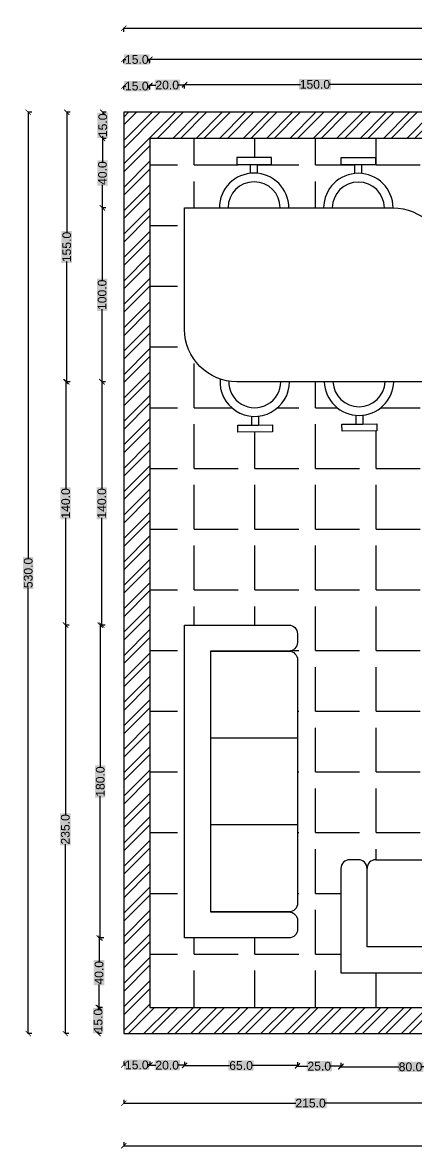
# Model space of a CAD drawing. Header units: millimetres. Extents: x 5337 to 6636, y 4566 to 5864.
# Drawn here: x 5978 to 6205, y 4566 to 5216 of the extents above; entities that cross this region are included whole.
import ezdxf

# ---------------------------------------------------------------- set-up
doc = ezdxf.new("R2010")
doc.units = ezdxf.units.MM
for name, color, linetype in [('duvar', 7, 'Continuous'), ('hatch', 7, 'Continuous'), ('hatch2', 2, 'Continuous'), ('tefriş', 7, 'Continuous')]:
    doc.layers.add(name, color=color, linetype=linetype)
doc.styles.get("Standard").update_dxf_attribs({"font": 'arial.ttf'})
doc.dimstyles.new('Copy(2) of Standard', dxfattribs={"dimtxt": 5, "dimasz": 3, "dimexe": 0.18, "dimexo": 0.0625, "dimgap": 0.09, "dimtad": 0, "dimdec": 1, "dimzin": 0, "dimdsep": 46, "dimtxsty": 'Standard', "dimblk": 'ARCHTICK', "dimcen": 0.09, "dimadec": 0, "dimazin": 0, "dimtfac": 1, "dimtdec": 1, "dimtofl": 0, "dimtmove": 0, "dimatfit": 3, "dimfxl": 2, "dimfxlon": 1, "dimtfill": 2, "dimtfillclr": 1, "dimtolj": 1, "dimtzin": 0, "dimarcsym": 0})

# ---------------------------------------------------------------- blocks, each defined once
blk = doc.blocks.new('duvar_2')
for p, q in [((5351.55, 5849.23), (5351.55, 5349.23)), ((5701.55, 5824.23), (5716.55, 5824.23)), ((5716.55, 5739.23), (5701.55, 5739.23)), ((5351.55, 5349.23), (5551.55, 5349.23)), ((5351.55, 5349.23), (5551.55, 5349.23)), ((5551.55, 5349.23), (5551.55, 5334.23))]:
    blk.add_line(p, q)
for points in [[(5716.55, 5824.23), (5716.55, 5864.23), (5336.55, 5864.23), (5336.55, 5334.23), (5551.55, 5334.23)], [(5701.55, 5824.23), (5701.55, 5849.23), (5351.55, 5849.23)], [(5651.55, 5349.23), (5851.55, 5349.23), (5851.55, 5699.23), (5701.55, 5699.23), (5701.55, 5739.23)], [(5651.55, 5334.23), (5866.55, 5334.23), (5866.55, 5714.23), (5716.55, 5714.23), (5716.55, 5739.23)], [(5851.55, 5349.23), (5651.55, 5349.23), (5651.55, 5334.23)]]:
    blk.add_lwpolyline(points)
blk = doc.blocks.new('koltuk_1')
at = {"linetype": 'Continuous'}
for points in [[(6174.05, 5557.39, -0.414217), (6169.05, 5552.39), (6124.11, 5552.39), (6124.11, 5402.39), (6169.11, 5402.39, -0.414214), (6174.11, 5397.39), (6174.11, 5392.39, -0.414214), (6169.11, 5387.39), (6109.11, 5387.39), (6109.11, 5567.39), (6169.05, 5567.39, -0.41421), (6174.05, 5562.39), (6174.05, 5557.39)], [(6124.11, 5552.39), (6169.11, 5552.39, -0.414214), (6174.11, 5547.39), (6174.11, 5502.39), (6124.11, 5502.39)], [(6174.11, 5452.39), (6174.11, 5407.39, -0.414214), (6169.11, 5402.39), (6124.11, 5402.39)]]:
    blk.add_lwpolyline(points, format="xyb", dxfattribs=at)
blk.add_lwpolyline([(6174.11, 5502.39), (6174.11, 5452.39), (6124.11, 5452.39)], dxfattribs=at)
blk = doc.blocks.new('koltuk_2')
at = {"linetype": 'Continuous'}
blk.add_line((6235.27, 5449.69), (6275.27, 5449.69), dxfattribs=at)
blk.add_lwpolyline([(6285.27, 5449.69, 0.414214), (6280.27, 5444.69), (6280.27, 5399.69), (6230.27, 5399.69), (6230.27, 5444.69, 0.414214), (6225.27, 5449.69), (6220.27, 5449.69, 0.414214), (6215.27, 5444.69), (6215.27, 5384.69), (6295.27, 5384.69), (6295.27, 5444.69, 0.414214), (6290.27, 5449.69), (6285.27, 5449.69)], format="xyb", dxfattribs=at)
for centre, start, end in [((6235.27, 5444.69), 90, 180), ((6275.27, 5444.69), 0, 90)]:
    blk.add_arc(centre, 5, start, end, dxfattribs=at)
blk = doc.blocks.new('masa_2')
at = {"linetype": 'Continuous'}
for p, q in [((6150.31, 5828.88), (6130.31, 5828.88)), ((6130.31, 5828.88), (6130.31, 5824.88)), ((6130.31, 5824.88), (6138.31, 5824.88)), ((6138.31, 5819.78), (6138.31, 5824.88)), ((6138.31, 5824.88), (6142.31, 5824.88)), ((6142.31, 5819.78), (6142.31, 5824.88)), ((6142.31, 5824.88), (6150.31, 5824.88)), ((6150.31, 5824.88), (6150.31, 5828.88)), ((6210.31, 5828.77), (6190.31, 5828.77)), ((6190.31, 5828.77), (6190.31, 5824.77)), ((6210.31, 5824.77), (6210.31, 5828.77)), ((6190.31, 5824.77), (6198.31, 5824.77)), ((6198.31, 5819.67), (6198.31, 5824.77)), ((6198.31, 5824.77), (6202.31, 5824.77)), ((6202.31, 5819.67), (6202.31, 5824.77)), ((6202.31, 5824.77), (6210.31, 5824.77)), ((6138.85, 5680.03), (6138.89, 5674.93)), ((6142.85, 5680.06), (6142.89, 5674.96)), ((6190.88, 5675.44), (6198.88, 5675.5)), ((6198.84, 5680.6), (6198.88, 5675.5)), ((6198.88, 5675.5), (6202.88, 5675.53)), ((6202.84, 5680.63), (6202.88, 5675.53)), ((6202.88, 5675.53), (6210.88, 5675.59)), ((6210.88, 5675.59), (6210.91, 5671.59)), ((6130.89, 5674.86), (6138.89, 5674.93)), ((6130.92, 5670.87), (6130.89, 5674.86)), ((6150.92, 5671.02), (6130.92, 5670.87)), ((6138.89, 5674.93), (6142.89, 5674.96)), ((6142.89, 5674.96), (6150.89, 5675.02)), ((6150.89, 5675.02), (6150.92, 5671.02)), ((6190.91, 5671.44), (6190.88, 5675.44)), ((6210.91, 5671.59), (6190.91, 5671.44))]:
    blk.add_line(p, q, dxfattribs=at)
blk.add_lwpolyline([(6100.31, 5799.88), (6100.31, 5799.88), (6220.31, 5799.88, -0.414214), (6250.31, 5769.88), (6250.31, 5699.88), (6130.31, 5699.88, -0.414214), (6100.31, 5729.88), (6100.31, 5799.88)], format="xyb", dxfattribs=at)
for centre, radius, start, end in [((6140.31, 5799.88), 20, 0, 180), ((6200.31, 5799.77), 20, 0.31911, 179.68089), ((6140.31, 5799.88), 15, 0, 180), ((6200.31, 5799.77), 15, 0.42548, 179.57452), ((6140.69, 5699.94), 20, 175.67841, 359.83651), ((6140.69, 5699.94), 15, 178.85429, 359.78202), ((6200.69, 5700.51), 20, 181.79906, 358.20094), ((6200.69, 5700.51), 15, 182.39905, 357.60095)]:
    blk.add_arc(centre, radius, start, end, dxfattribs=at)
blk = doc.blocks.new('_ArchTick')
at = {"color": 0, "linetype": 'ByBlock', "transparency": 33554661, "const_width": 0.15}
blk.add_lwpolyline([(-0.5, -0.5), (0.5, 0.5)], dxfattribs=at)
blk = doc.blocks.new('*D11')
at = {"color": 0, "linetype": 'Continuous', "lineweight": -2, "transparency": 16777216}
for p, q in [((6036.55, 5177.26), (6036.55, 5179.44)), ((6036.55, 5179.26), (6037.71, 5179.26)), ((6051.55, 5179.26), (6050.39, 5179.26)), ((6051.55, 5177.26), (6051.55, 5179.44))]:
    blk.add_line(p, q, dxfattribs=at)
at = {"layer": 'Defpoints', "color": 0, "linetype": 'Continuous', "transparency": 16777216}
for p in [(6051.55, 5179.26), (6036.55, 5164.23), (6051.55, 5149.23)]:
    blk.add_point(p, dxfattribs=at)
at = {"color": 0, "linetype": 'Continuous', "lineweight": -2, "transparency": 16777216, "xscale": 3, "yscale": 3, "zscale": 3, "rotation": 180}
blk.add_blockref('_ArchTick', (6036.55, 5179.26), dxfattribs=at)
at = {"color": 0, "linetype": 'Continuous', "lineweight": -2, "transparency": 16777216, "xscale": 3, "yscale": 3, "zscale": 3}
blk.add_blockref('_ArchTick', (6051.55, 5179.26), dxfattribs=at)
at = {"color": 0, "linetype": 'Continuous', "transparency": 16777216, "insert": (6044.05, 5179.26), "char_height": 5, "attachment_point": 5, "bg_fill": 1, "box_fill_scale": 1.1, "bg_fill_color": 1, "bg_fill_transparency": 0}
blk.add_mtext('\\A1;15.0', dxfattribs=at)
blk = doc.blocks.new('*D12')
at = {"color": 0, "linetype": 'Continuous', "lineweight": -2, "transparency": 16777216}
for p, q in [((6051.55, 5179.32), (6051.55, 5180.04)), ((6051.55, 5179.86), (6054.93, 5179.86)), ((6071.55, 5179.86), (6068.17, 5179.86)), ((6071.55, 5177.86), (6071.55, 5180.04))]:
    blk.add_line(p, q, dxfattribs=at)
at = {"layer": 'Defpoints', "color": 0, "linetype": 'Continuous', "transparency": 16777216}
for p in [(6051.55, 5179.26), (6071.55, 5179.86), (6071.55, 5109.23)]:
    blk.add_point(p, dxfattribs=at)
at = {"color": 0, "linetype": 'Continuous', "lineweight": -2, "transparency": 16777216, "xscale": 3, "yscale": 3, "zscale": 3, "rotation": 180}
blk.add_blockref('_ArchTick', (6051.55, 5179.86), dxfattribs=at)
at = {"color": 0, "linetype": 'Continuous', "lineweight": -2, "transparency": 16777216, "xscale": 3, "yscale": 3, "zscale": 3}
blk.add_blockref('_ArchTick', (6071.55, 5179.86), dxfattribs=at)
at = {"color": 0, "linetype": 'Continuous', "transparency": 16777216, "insert": (6061.55, 5179.86), "char_height": 5, "attachment_point": 5, "bg_fill": 1, "box_fill_scale": 1.1, "bg_fill_color": 1, "bg_fill_transparency": 0}
blk.add_mtext('\\A1;20.0', dxfattribs=at)
blk = doc.blocks.new('*D13')
at = {"color": 0, "linetype": 'Continuous', "lineweight": -2, "transparency": 16777216}
for p, q in [((6071.55, 5179.93), (6071.55, 5180.42)), ((6071.55, 5180.24), (6138.27, 5180.24)), ((6221.55, 5180.24), (6154.83, 5180.24)), ((6221.55, 5178.24), (6221.55, 5180.42))]:
    blk.add_line(p, q, dxfattribs=at)
at = {"layer": 'Defpoints', "color": 0, "linetype": 'Continuous', "transparency": 16777216}
for p in [(6071.55, 5179.86), (6221.55, 5180.24), (6221.55, 5072.83)]:
    blk.add_point(p, dxfattribs=at)
at = {"color": 0, "linetype": 'Continuous', "lineweight": -2, "transparency": 16777216, "xscale": 3, "yscale": 3, "zscale": 3, "rotation": 180}
blk.add_blockref('_ArchTick', (6071.55, 5180.24), dxfattribs=at)
at = {"color": 0, "linetype": 'Continuous', "lineweight": -2, "transparency": 16777216, "xscale": 3, "yscale": 3, "zscale": 3}
blk.add_blockref('_ArchTick', (6221.55, 5180.24), dxfattribs=at)
at = {"color": 0, "linetype": 'Continuous', "transparency": 16777216, "insert": (6146.55, 5180.24), "char_height": 5, "attachment_point": 5, "bg_fill": 1, "box_fill_scale": 1.1, "bg_fill_color": 1, "bg_fill_transparency": 0}
blk.add_mtext('\\A1;150.0', dxfattribs=at)
blk = doc.blocks.new('*D18')
at = {"color": 0, "linetype": 'Continuous', "lineweight": -2, "transparency": 16777216}
for p, q in [((6036.55, 5192.56), (6036.55, 5194.74)), ((6036.55, 5194.56), (6037.71, 5194.56)), ((6051.55, 5194.56), (6050.39, 5194.56)), ((6051.55, 5192.56), (6051.55, 5194.74))]:
    blk.add_line(p, q, dxfattribs=at)
at = {"layer": 'Defpoints', "color": 0, "linetype": 'Continuous', "transparency": 16777216}
for p in [(6051.55, 5194.56), (6036.55, 5164.23), (6051.55, 5149.23)]:
    blk.add_point(p, dxfattribs=at)
at = {"color": 0, "linetype": 'Continuous', "lineweight": -2, "transparency": 16777216, "xscale": 3, "yscale": 3, "zscale": 3, "rotation": 180}
blk.add_blockref('_ArchTick', (6036.55, 5194.56), dxfattribs=at)
at = {"color": 0, "linetype": 'Continuous', "lineweight": -2, "transparency": 16777216, "xscale": 3, "yscale": 3, "zscale": 3}
blk.add_blockref('_ArchTick', (6051.55, 5194.56), dxfattribs=at)
at = {"color": 0, "linetype": 'Continuous', "transparency": 16777216, "insert": (6044.05, 5194.56), "char_height": 5, "attachment_point": 5, "bg_fill": 1, "box_fill_scale": 1.1, "bg_fill_color": 1, "bg_fill_transparency": 0}
blk.add_mtext('\\A1;15.0', dxfattribs=at)
blk = doc.blocks.new('*D19')
at = {"color": 0, "linetype": 'Continuous', "lineweight": -2, "transparency": 16777216}
for p, q in [((6051.55, 5194.62), (6051.55, 5194.92)), ((6051.55, 5194.74), (6218.03, 5194.74)), ((6401.55, 5194.74), (6235.06, 5194.74)), ((6401.55, 5192.74), (6401.55, 5194.92))]:
    blk.add_line(p, q, dxfattribs=at)
at = {"layer": 'Defpoints', "color": 0, "linetype": 'Continuous', "transparency": 16777216}
for p in [(6051.55, 5194.56), (6401.55, 5194.74), (6401.55, 5149.23)]:
    blk.add_point(p, dxfattribs=at)
at = {"color": 0, "linetype": 'Continuous', "lineweight": -2, "transparency": 16777216, "xscale": 3, "yscale": 3, "zscale": 3, "rotation": 180}
blk.add_blockref('_ArchTick', (6051.55, 5194.74), dxfattribs=at)
at = {"color": 0, "linetype": 'Continuous', "lineweight": -2, "transparency": 16777216, "xscale": 3, "yscale": 3, "zscale": 3}
blk.add_blockref('_ArchTick', (6401.55, 5194.74), dxfattribs=at)
at = {"color": 0, "linetype": 'Continuous', "transparency": 16777216, "insert": (6226.55, 5194.74), "char_height": 5, "attachment_point": 5, "bg_fill": 1, "box_fill_scale": 1.1, "bg_fill_color": 1, "bg_fill_transparency": 0}
blk.add_mtext('\\A1;350.0', dxfattribs=at)
blk = doc.blocks.new('*D22')
at = {"color": 0, "linetype": 'Continuous', "lineweight": -2, "transparency": 16777216}
for p, q in [((6036.55, 5210.54), (6036.55, 5212.72)), ((6036.55, 5212.54), (6293.03, 5212.54)), ((6566.55, 5212.54), (6310.07, 5212.54)), ((6566.55, 5210.54), (6566.55, 5212.72))]:
    blk.add_line(p, q, dxfattribs=at)
at = {"layer": 'Defpoints', "color": 0, "linetype": 'Continuous', "transparency": 16777216}
for p in [(6566.55, 5212.54), (6036.55, 5164.23), (6566.55, 5014.23)]:
    blk.add_point(p, dxfattribs=at)
at = {"color": 0, "linetype": 'Continuous', "lineweight": -2, "transparency": 16777216, "xscale": 3, "yscale": 3, "zscale": 3, "rotation": 180}
blk.add_blockref('_ArchTick', (6036.55, 5212.54), dxfattribs=at)
at = {"color": 0, "linetype": 'Continuous', "lineweight": -2, "transparency": 16777216, "xscale": 3, "yscale": 3, "zscale": 3}
blk.add_blockref('_ArchTick', (6566.55, 5212.54), dxfattribs=at)
at = {"color": 0, "linetype": 'Continuous', "transparency": 16777216, "insert": (6301.55, 5212.54), "char_height": 5, "attachment_point": 5, "bg_fill": 1, "box_fill_scale": 1.1, "bg_fill_color": 1, "bg_fill_transparency": 0}
blk.add_mtext('\\A1;530.0', dxfattribs=at)
blk = doc.blocks.new('*D37')
at = {"color": 0, "linetype": 'Continuous', "lineweight": -2, "transparency": 16777216}
for p, q in [((6026.47, 5164.23), (6024.29, 5164.23)), ((6024.47, 5164.23), (6024.47, 5163.07)), ((6024.47, 5149.23), (6024.47, 5150.39)), ((6026.47, 5149.23), (6024.29, 5149.23))]:
    blk.add_line(p, q, dxfattribs=at)
at = {"layer": 'Defpoints', "color": 0, "linetype": 'Continuous', "transparency": 16777216}
for p in [(6036.55, 5164.23), (6024.47, 5149.23), (6051.55, 5149.23)]:
    blk.add_point(p, dxfattribs=at)
at = {"color": 0, "linetype": 'Continuous', "lineweight": -2, "transparency": 16777216, "xscale": 3, "yscale": 3, "zscale": 3}
for p, rotation in [((6024.47, 5164.23), 90), ((6024.47, 5149.23), 270)]:
    blk.add_blockref('_ArchTick', p, dxfattribs=dict(at, rotation=rotation))
at = {"color": 0, "linetype": 'Continuous', "transparency": 16777216, "insert": (6024.47, 5156.73), "char_height": 5, "attachment_point": 5, "rotation": 90, "bg_fill": 1, "box_fill_scale": 1.1, "bg_fill_color": 1, "bg_fill_transparency": 0}
blk.add_mtext('\\A1;15.0', dxfattribs=at)
blk = doc.blocks.new('*D38')
at = {"color": 0, "linetype": 'Continuous', "lineweight": -2, "transparency": 16777216}
for p, q in [((6024.41, 5149.23), (6024.11, 5149.23)), ((6024.29, 5149.23), (6024.29, 5135.9)), ((6024.29, 5109.23), (6024.29, 5122.55)), ((6026.29, 5109.23), (6024.11, 5109.23))]:
    blk.add_line(p, q, dxfattribs=at)
at = {"layer": 'Defpoints', "color": 0, "linetype": 'Continuous', "transparency": 16777216}
for p in [(6024.47, 5149.23), (6024.29, 5109.23), (6071.55, 5109.23)]:
    blk.add_point(p, dxfattribs=at)
at = {"color": 0, "linetype": 'Continuous', "lineweight": -2, "transparency": 16777216, "xscale": 3, "yscale": 3, "zscale": 3}
for p, rotation in [((6024.29, 5149.23), 90), ((6024.29, 5109.23), 270)]:
    blk.add_blockref('_ArchTick', p, dxfattribs=dict(at, rotation=rotation))
at = {"color": 0, "linetype": 'Continuous', "transparency": 16777216, "insert": (6024.29, 5129.23), "char_height": 5, "attachment_point": 5, "rotation": 90, "bg_fill": 1, "box_fill_scale": 1.1, "bg_fill_color": 1, "bg_fill_transparency": 0}
blk.add_mtext('\\A1;40.0', dxfattribs=at)
blk = doc.blocks.new('*D39')
at = {"color": 0, "linetype": 'Continuous', "lineweight": -2, "transparency": 16777216}
for p, q in [((6024.23, 5109.23), (6023.93, 5109.23)), ((6024.11, 5109.23), (6024.11, 5067.51)), ((6024.11, 5009.23), (6024.11, 5050.94)), ((6026.11, 5009.23), (6023.93, 5009.23))]:
    blk.add_line(p, q, dxfattribs=at)
at = {"layer": 'Defpoints', "color": 0, "linetype": 'Continuous', "transparency": 16777216}
for p in [(6024.29, 5109.23), (6024.11, 5009.23), (6101.55, 5009.23)]:
    blk.add_point(p, dxfattribs=at)
at = {"color": 0, "linetype": 'Continuous', "lineweight": -2, "transparency": 16777216, "xscale": 3, "yscale": 3, "zscale": 3}
for p, rotation in [((6024.11, 5109.23), 90), ((6024.11, 5009.23), 270)]:
    blk.add_blockref('_ArchTick', p, dxfattribs=dict(at, rotation=rotation))
at = {"color": 0, "linetype": 'Continuous', "transparency": 16777216, "insert": (6024.11, 5059.23), "char_height": 5, "attachment_point": 5, "rotation": 90, "bg_fill": 1, "box_fill_scale": 1.1, "bg_fill_color": 1, "bg_fill_transparency": 0}
blk.add_mtext('\\A1;100.0', dxfattribs=at)
blk = doc.blocks.new('*D40')
at = {"color": 0, "linetype": 'Continuous', "lineweight": -2, "transparency": 16777216}
for p, q in [((6024.05, 5009.23), (6023.75, 5009.23)), ((6023.93, 5009.23), (6023.93, 4947.51)), ((6023.93, 4869.23), (6023.93, 4930.94)), ((6025.93, 4869.23), (6023.75, 4869.23))]:
    blk.add_line(p, q, dxfattribs=at)
at = {"layer": 'Defpoints', "color": 0, "linetype": 'Continuous', "transparency": 16777216}
for p in [(6024.11, 5009.23), (6023.93, 4869.23), (6071.55, 4869.23)]:
    blk.add_point(p, dxfattribs=at)
at = {"color": 0, "linetype": 'Continuous', "lineweight": -2, "transparency": 16777216, "xscale": 3, "yscale": 3, "zscale": 3}
for p, rotation in [((6023.93, 5009.23), 90), ((6023.93, 4869.23), 270)]:
    blk.add_blockref('_ArchTick', p, dxfattribs=dict(at, rotation=rotation))
at = {"color": 0, "linetype": 'Continuous', "transparency": 16777216, "insert": (6023.93, 4939.23), "char_height": 5, "attachment_point": 5, "rotation": 90, "bg_fill": 1, "box_fill_scale": 1.1, "bg_fill_color": 1, "bg_fill_transparency": 0}
blk.add_mtext('\\A1;140.0', dxfattribs=at)
blk = doc.blocks.new('*D41')
at = {"color": 0, "linetype": 'Continuous', "lineweight": -2, "transparency": 16777216}
for p, q in [((6023.69, 4869.23), (6022.86, 4869.23)), ((6023.04, 4869.23), (6023.04, 4787.51)), ((6023.04, 4689.23), (6023.04, 4770.94)), ((6025.04, 4689.23), (6022.86, 4689.23))]:
    blk.add_line(p, q, dxfattribs=at)
at = {"layer": 'Defpoints', "color": 0, "linetype": 'Continuous', "transparency": 16777216}
for p in [(6023.75, 4869.23), (6023.04, 4689.23), (6071.55, 4689.23)]:
    blk.add_point(p, dxfattribs=at)
at = {"color": 0, "linetype": 'Continuous', "lineweight": -2, "transparency": 16777216, "xscale": 3, "yscale": 3, "zscale": 3}
for p, rotation in [((6023.04, 4869.23), 90), ((6023.04, 4689.23), 270)]:
    blk.add_blockref('_ArchTick', p, dxfattribs=dict(at, rotation=rotation))
at = {"color": 0, "linetype": 'Continuous', "transparency": 16777216, "insert": (6023.04, 4779.23), "char_height": 5, "attachment_point": 5, "rotation": 90, "bg_fill": 1, "box_fill_scale": 1.1, "bg_fill_color": 1, "bg_fill_transparency": 0}
blk.add_mtext('\\A1;180.0', dxfattribs=at)
blk = doc.blocks.new('*D42')
at = {"color": 0, "linetype": 'Continuous', "lineweight": -2, "transparency": 16777216}
for p, q in [((6022.8, 4689.23), (6022.14, 4689.23)), ((6022.32, 4689.23), (6022.32, 4675.9)), ((6022.32, 4649.23), (6022.32, 4662.55)), ((6024.32, 4649.23), (6022.14, 4649.23))]:
    blk.add_line(p, q, dxfattribs=at)
at = {"layer": 'Defpoints', "color": 0, "linetype": 'Continuous', "transparency": 16777216}
for p in [(6022.86, 4689.23), (6022.32, 4649.23), (6051.55, 4649.23)]:
    blk.add_point(p, dxfattribs=at)
at = {"color": 0, "linetype": 'Continuous', "lineweight": -2, "transparency": 16777216, "xscale": 3, "yscale": 3, "zscale": 3}
for p, rotation in [((6022.32, 4689.23), 90), ((6022.32, 4649.23), 270)]:
    blk.add_blockref('_ArchTick', p, dxfattribs=dict(at, rotation=rotation))
at = {"color": 0, "linetype": 'Continuous', "transparency": 16777216, "insert": (6022.32, 4669.23), "char_height": 5, "attachment_point": 5, "rotation": 90, "bg_fill": 1, "box_fill_scale": 1.1, "bg_fill_color": 1, "bg_fill_transparency": 0}
blk.add_mtext('\\A1;40.0', dxfattribs=at)
blk = doc.blocks.new('*D43')
at = {"color": 0, "linetype": 'Continuous', "lineweight": -2, "transparency": 16777216}
for p, q in [((6022.08, 4649.23), (6021.61, 4649.23)), ((6021.79, 4649.23), (6021.79, 4648.07)), ((6023.79, 4634.23), (6021.61, 4634.23)), ((6021.79, 4634.23), (6021.79, 4635.39))]:
    blk.add_line(p, q, dxfattribs=at)
at = {"layer": 'Defpoints', "color": 0, "linetype": 'Continuous', "transparency": 16777216}
for p in [(6022.14, 4649.23), (6021.79, 4634.23), (6036.55, 4634.23)]:
    blk.add_point(p, dxfattribs=at)
at = {"color": 0, "linetype": 'Continuous', "lineweight": -2, "transparency": 16777216, "xscale": 3, "yscale": 3, "zscale": 3}
for p, rotation in [((6021.79, 4649.23), 90), ((6021.79, 4634.23), 270)]:
    blk.add_blockref('_ArchTick', p, dxfattribs=dict(at, rotation=rotation))
at = {"color": 0, "linetype": 'Continuous', "transparency": 16777216, "insert": (6021.79, 4641.73), "char_height": 5, "attachment_point": 5, "rotation": 90, "bg_fill": 1, "box_fill_scale": 1.1, "bg_fill_color": 1, "bg_fill_transparency": 0}
blk.add_mtext('\\A1;15.0', dxfattribs=at)
blk = doc.blocks.new('*D44')
at = {"color": 0, "linetype": 'Continuous', "lineweight": -2, "transparency": 16777216}
for p, q in [((6005.74, 5164.23), (6003.56, 5164.23)), ((6003.74, 5164.23), (6003.74, 5095.01)), ((6003.74, 5009.23), (6003.74, 5078.44)), ((6005.74, 5009.23), (6003.56, 5009.23))]:
    blk.add_line(p, q, dxfattribs=at)
at = {"layer": 'Defpoints', "color": 0, "linetype": 'Continuous', "transparency": 16777216}
for p in [(6036.55, 5164.23), (6003.74, 5009.23), (6101.55, 5009.23)]:
    blk.add_point(p, dxfattribs=at)
at = {"color": 0, "linetype": 'Continuous', "lineweight": -2, "transparency": 16777216, "xscale": 3, "yscale": 3, "zscale": 3}
for p, rotation in [((6003.74, 5164.23), 90), ((6003.74, 5009.23), 270)]:
    blk.add_blockref('_ArchTick', p, dxfattribs=dict(at, rotation=rotation))
at = {"color": 0, "linetype": 'Continuous', "transparency": 16777216, "insert": (6003.74, 5086.73), "char_height": 5, "attachment_point": 5, "rotation": 90, "bg_fill": 1, "box_fill_scale": 1.1, "bg_fill_color": 1, "bg_fill_transparency": 0}
blk.add_mtext('\\A1;155.0', dxfattribs=at)
blk = doc.blocks.new('*D45')
at = {"color": 0, "linetype": 'Continuous', "lineweight": -2, "transparency": 16777216}
for p, q in [((6003.49, 5009.23), (6002.94, 5009.23)), ((6003.12, 5009.23), (6003.12, 4947.51)), ((6003.12, 4869.23), (6003.12, 4930.94)), ((6005.12, 4869.23), (6002.94, 4869.23))]:
    blk.add_line(p, q, dxfattribs=at)
at = {"layer": 'Defpoints', "color": 0, "linetype": 'Continuous', "transparency": 16777216}
for p in [(6003.56, 5009.23), (6003.12, 4869.23), (6071.55, 4869.23)]:
    blk.add_point(p, dxfattribs=at)
at = {"color": 0, "linetype": 'Continuous', "lineweight": -2, "transparency": 16777216, "xscale": 3, "yscale": 3, "zscale": 3}
for p, rotation in [((6003.12, 5009.23), 90), ((6003.12, 4869.23), 270)]:
    blk.add_blockref('_ArchTick', p, dxfattribs=dict(at, rotation=rotation))
at = {"color": 0, "linetype": 'Continuous', "transparency": 16777216, "insert": (6003.12, 4939.23), "char_height": 5, "attachment_point": 5, "rotation": 90, "bg_fill": 1, "box_fill_scale": 1.1, "bg_fill_color": 1, "bg_fill_transparency": 0}
blk.add_mtext('\\A1;140.0', dxfattribs=at)
blk = doc.blocks.new('*D46')
at = {"color": 0, "linetype": 'Continuous', "lineweight": -2, "transparency": 16777216}
for p, q in [((6003.06, 4869.23), (6002.76, 4869.23)), ((6002.94, 4869.23), (6002.94, 4760.29)), ((6002.94, 4634.23), (6002.94, 4743.17)), ((6004.94, 4634.23), (6002.76, 4634.23))]:
    blk.add_line(p, q, dxfattribs=at)
at = {"layer": 'Defpoints', "color": 0, "linetype": 'Continuous', "transparency": 16777216}
for p in [(6003.12, 4869.23), (6002.94, 4634.23), (6036.55, 4634.23)]:
    blk.add_point(p, dxfattribs=at)
at = {"color": 0, "linetype": 'Continuous', "lineweight": -2, "transparency": 16777216, "xscale": 3, "yscale": 3, "zscale": 3}
for p, rotation in [((6002.94, 4869.23), 90), ((6002.94, 4634.23), 270)]:
    blk.add_blockref('_ArchTick', p, dxfattribs=dict(at, rotation=rotation))
at = {"color": 0, "linetype": 'Continuous', "transparency": 16777216, "insert": (6002.94, 4751.73), "char_height": 5, "attachment_point": 5, "rotation": 90, "bg_fill": 1, "box_fill_scale": 1.1, "bg_fill_color": 1, "bg_fill_transparency": 0}
blk.add_mtext('\\A1;235.0', dxfattribs=at)
blk = doc.blocks.new('*D47')
at = {"color": 0, "linetype": 'Continuous', "lineweight": -2, "transparency": 16777216}
for p, q in [((5983.6, 5164.23), (5981.42, 5164.23)), ((5981.6, 5164.23), (5981.6, 4907.74)), ((5981.6, 4634.23), (5981.6, 4890.71)), ((5983.6, 4634.23), (5981.42, 4634.23))]:
    blk.add_line(p, q, dxfattribs=at)
at = {"layer": 'Defpoints', "color": 0, "linetype": 'Continuous', "transparency": 16777216}
for p in [(6036.55, 5164.23), (5981.6, 4634.23), (6036.55, 4634.23)]:
    blk.add_point(p, dxfattribs=at)
at = {"color": 0, "linetype": 'Continuous', "lineweight": -2, "transparency": 16777216, "xscale": 3, "yscale": 3, "zscale": 3}
for p, rotation in [((5981.6, 5164.23), 90), ((5981.6, 4634.23), 270)]:
    blk.add_blockref('_ArchTick', p, dxfattribs=dict(at, rotation=rotation))
at = {"color": 0, "linetype": 'Continuous', "transparency": 16777216, "insert": (5981.6, 4899.23), "char_height": 5, "attachment_point": 5, "rotation": 90, "bg_fill": 1, "box_fill_scale": 1.1, "bg_fill_color": 1, "bg_fill_transparency": 0}
blk.add_mtext('\\A1;530.0', dxfattribs=at)
blk = doc.blocks.new('*D48')
at = {"color": 0, "linetype": 'Continuous', "lineweight": -2, "transparency": 16777216}
for p, q in [((6036.55, 4618.21), (6036.55, 4616.03)), ((6051.55, 4618.21), (6051.55, 4616.03)), ((6036.55, 4616.21), (6037.71, 4616.21)), ((6051.55, 4616.21), (6050.39, 4616.21))]:
    blk.add_line(p, q, dxfattribs=at)
at = {"layer": 'Defpoints', "color": 0, "linetype": 'Continuous', "transparency": 16777216}
for p in [(6051.55, 4649.23), (6036.55, 4634.23), (6051.55, 4616.21)]:
    blk.add_point(p, dxfattribs=at)
at = {"color": 0, "linetype": 'Continuous', "lineweight": -2, "transparency": 16777216, "xscale": 3, "yscale": 3, "zscale": 3, "rotation": 180}
blk.add_blockref('_ArchTick', (6036.55, 4616.21), dxfattribs=at)
at = {"color": 0, "linetype": 'Continuous', "lineweight": -2, "transparency": 16777216, "xscale": 3, "yscale": 3, "zscale": 3}
blk.add_blockref('_ArchTick', (6051.55, 4616.21), dxfattribs=at)
at = {"color": 0, "linetype": 'Continuous', "transparency": 16777216, "insert": (6044.05, 4616.21), "char_height": 5, "attachment_point": 5, "bg_fill": 1, "box_fill_scale": 1.1, "bg_fill_color": 1, "bg_fill_transparency": 0}
blk.add_mtext('\\A1;15.0', dxfattribs=at)
blk = doc.blocks.new('*D49')
at = {"color": 0, "linetype": 'Continuous', "lineweight": -2, "transparency": 16777216}
for p, q in [((6071.55, 4618.03), (6071.55, 4615.85)), ((6051.55, 4616.15), (6051.55, 4615.85)), ((6051.55, 4616.03), (6054.93, 4616.03)), ((6071.55, 4616.03), (6068.17, 4616.03))]:
    blk.add_line(p, q, dxfattribs=at)
at = {"layer": 'Defpoints', "color": 0, "linetype": 'Continuous', "transparency": 16777216}
for p in [(6071.55, 4689.23), (6051.55, 4616.21), (6071.55, 4616.03)]:
    blk.add_point(p, dxfattribs=at)
at = {"color": 0, "linetype": 'Continuous', "lineweight": -2, "transparency": 16777216, "xscale": 3, "yscale": 3, "zscale": 3, "rotation": 180}
blk.add_blockref('_ArchTick', (6051.55, 4616.03), dxfattribs=at)
at = {"color": 0, "linetype": 'Continuous', "lineweight": -2, "transparency": 16777216, "xscale": 3, "yscale": 3, "zscale": 3}
blk.add_blockref('_ArchTick', (6071.55, 4616.03), dxfattribs=at)
at = {"color": 0, "linetype": 'Continuous', "transparency": 16777216, "insert": (6061.55, 4616.03), "char_height": 5, "attachment_point": 5, "bg_fill": 1, "box_fill_scale": 1.1, "bg_fill_color": 1, "bg_fill_transparency": 0}
blk.add_mtext('\\A1;20.0', dxfattribs=at)
blk = doc.blocks.new('*D50')
at = {"color": 0, "linetype": 'Continuous', "lineweight": -2, "transparency": 16777216}
for p, q in [((6136.55, 4617.85), (6136.55, 4615.67)), ((6071.55, 4615.97), (6071.55, 4615.67)), ((6071.55, 4615.85), (6097.46, 4615.85)), ((6136.55, 4615.85), (6110.64, 4615.85))]:
    blk.add_line(p, q, dxfattribs=at)
at = {"layer": 'Defpoints', "color": 0, "linetype": 'Continuous', "transparency": 16777216}
for p in [(6136.55, 4709.23), (6071.55, 4616.03), (6136.55, 4615.85)]:
    blk.add_point(p, dxfattribs=at)
at = {"color": 0, "linetype": 'Continuous', "lineweight": -2, "transparency": 16777216, "xscale": 3, "yscale": 3, "zscale": 3, "rotation": 180}
blk.add_blockref('_ArchTick', (6071.55, 4615.85), dxfattribs=at)
at = {"color": 0, "linetype": 'Continuous', "lineweight": -2, "transparency": 16777216, "xscale": 3, "yscale": 3, "zscale": 3}
blk.add_blockref('_ArchTick', (6136.55, 4615.85), dxfattribs=at)
at = {"color": 0, "linetype": 'Continuous', "transparency": 16777216, "insert": (6104.05, 4615.85), "char_height": 5, "attachment_point": 5, "bg_fill": 1, "box_fill_scale": 1.1, "bg_fill_color": 1, "bg_fill_transparency": 0}
blk.add_mtext('\\A1;65.0', dxfattribs=at)
blk = doc.blocks.new('*D51')
at = {"color": 0, "linetype": 'Continuous', "lineweight": -2, "transparency": 16777216}
for p, q in [((6161.55, 4617.47), (6161.55, 4615.29)), ((6136.55, 4615.61), (6136.55, 4615.29)), ((6136.55, 4615.47), (6142.43, 4615.47)), ((6161.55, 4615.47), (6155.67, 4615.47))]:
    blk.add_line(p, q, dxfattribs=at)
at = {"layer": 'Defpoints', "color": 0, "linetype": 'Continuous', "transparency": 16777216}
for p in [(6161.55, 4669.23), (6136.55, 4615.67), (6161.55, 4615.47)]:
    blk.add_point(p, dxfattribs=at)
at = {"color": 0, "linetype": 'Continuous', "lineweight": -2, "transparency": 16777216, "xscale": 3, "yscale": 3, "zscale": 3, "rotation": 180}
blk.add_blockref('_ArchTick', (6136.55, 4615.47), dxfattribs=at)
at = {"color": 0, "linetype": 'Continuous', "lineweight": -2, "transparency": 16777216, "xscale": 3, "yscale": 3, "zscale": 3}
blk.add_blockref('_ArchTick', (6161.55, 4615.47), dxfattribs=at)
at = {"color": 0, "linetype": 'Continuous', "transparency": 16777216, "insert": (6149.05, 4615.47), "char_height": 5, "attachment_point": 5, "bg_fill": 1, "box_fill_scale": 1.1, "bg_fill_color": 1, "bg_fill_transparency": 0}
blk.add_mtext('\\A1;25.0', dxfattribs=at)
blk = doc.blocks.new('*D52')
at = {"color": 0, "linetype": 'Continuous', "lineweight": -2, "transparency": 16777216}
for p, q in [((6241.55, 4617.09), (6241.55, 4614.91)), ((6161.55, 4615.41), (6161.55, 4614.91)), ((6161.55, 4615.09), (6194.97, 4615.09)), ((6241.55, 4615.09), (6208.13, 4615.09))]:
    blk.add_line(p, q, dxfattribs=at)
at = {"layer": 'Defpoints', "color": 0, "linetype": 'Continuous', "transparency": 16777216}
for p in [(6241.55, 4669.23), (6161.55, 4615.47), (6241.55, 4615.09)]:
    blk.add_point(p, dxfattribs=at)
at = {"color": 0, "linetype": 'Continuous', "lineweight": -2, "transparency": 16777216, "xscale": 3, "yscale": 3, "zscale": 3, "rotation": 180}
blk.add_blockref('_ArchTick', (6161.55, 4615.09), dxfattribs=at)
at = {"color": 0, "linetype": 'Continuous', "lineweight": -2, "transparency": 16777216, "xscale": 3, "yscale": 3, "zscale": 3}
blk.add_blockref('_ArchTick', (6241.55, 4615.09), dxfattribs=at)
at = {"color": 0, "linetype": 'Continuous', "transparency": 16777216, "insert": (6201.55, 4615.09), "char_height": 5, "attachment_point": 5, "bg_fill": 1, "box_fill_scale": 1.1, "bg_fill_color": 1, "bg_fill_transparency": 0}
blk.add_mtext('\\A1;80.0', dxfattribs=at)
blk = doc.blocks.new('*D59')
at = {"color": 0, "linetype": 'Continuous', "lineweight": -2, "transparency": 16777216}
for p, q in [((6036.55, 4596.22), (6036.55, 4594.04)), ((6036.55, 4594.22), (6135.49, 4594.22)), ((6251.55, 4594.22), (6152.61, 4594.22)), ((6251.55, 4596.22), (6251.55, 4594.04))]:
    blk.add_line(p, q, dxfattribs=at)
at = {"layer": 'Defpoints', "color": 0, "linetype": 'Continuous', "transparency": 16777216}
for p in [(6036.55, 4634.23), (6251.55, 4634.23), (6251.55, 4594.22)]:
    blk.add_point(p, dxfattribs=at)
at = {"color": 0, "linetype": 'Continuous', "lineweight": -2, "transparency": 16777216, "xscale": 3, "yscale": 3, "zscale": 3, "rotation": 180}
blk.add_blockref('_ArchTick', (6036.55, 4594.22), dxfattribs=at)
at = {"color": 0, "linetype": 'Continuous', "lineweight": -2, "transparency": 16777216, "xscale": 3, "yscale": 3, "zscale": 3}
blk.add_blockref('_ArchTick', (6251.55, 4594.22), dxfattribs=at)
at = {"color": 0, "linetype": 'Continuous', "transparency": 16777216, "insert": (6144.05, 4594.22), "char_height": 5, "attachment_point": 5, "bg_fill": 1, "box_fill_scale": 1.1, "bg_fill_color": 1, "bg_fill_transparency": 0}
blk.add_mtext('\\A1;215.0', dxfattribs=at)
blk = doc.blocks.new('*D62')
at = {"color": 0, "linetype": 'Continuous', "lineweight": -2, "transparency": 16777216}
for p, q in [((6036.55, 4571.74), (6036.55, 4569.56)), ((6566.55, 4571.74), (6566.55, 4569.56)), ((6036.55, 4569.74), (6293.03, 4569.74)), ((6566.55, 4569.74), (6310.07, 4569.74))]:
    blk.add_line(p, q, dxfattribs=at)
at = {"layer": 'Defpoints', "color": 0, "linetype": 'Continuous', "transparency": 16777216}
for p in [(6036.55, 4634.23), (6566.55, 4634.23), (6566.55, 4569.74)]:
    blk.add_point(p, dxfattribs=at)
at = {"color": 0, "linetype": 'Continuous', "lineweight": -2, "transparency": 16777216, "xscale": 3, "yscale": 3, "zscale": 3, "rotation": 180}
blk.add_blockref('_ArchTick', (6036.55, 4569.74), dxfattribs=at)
at = {"color": 0, "linetype": 'Continuous', "lineweight": -2, "transparency": 16777216, "xscale": 3, "yscale": 3, "zscale": 3}
blk.add_blockref('_ArchTick', (6566.55, 4569.74), dxfattribs=at)
at = {"color": 0, "linetype": 'Continuous', "transparency": 16777216, "insert": (6301.55, 4569.74), "char_height": 5, "attachment_point": 5, "bg_fill": 1, "box_fill_scale": 1.1, "bg_fill_color": 1, "bg_fill_transparency": 0}
blk.add_mtext('\\A1;530.0', dxfattribs=at)

msp = doc.modelspace()

# ---------------------------------------------------------------- hatches: boundary and pattern name
at = {"layer": 'hatch', "linetype": 'Continuous', "transparency": 33554661}
h = msp.add_hatch(dxfattribs=at)
h.set_pattern_fill('ANGLE', color=256, scale=5)
h.set_pattern_definition([(0, (0, 0), (0, 34.925), [25.4, -9.525]), (90, (0, 0), (-34.925, 2e-15), [25.4, -9.525])])
h.paths.add_polyline_path([(6051.55, 4649.23), (6251.55, 4649.23), (6261.55, 4649.23), (6261.55, 4644.73), (6341.55, 4644.73), (6341.55, 4649.23), (6351.55, 4649.23), (6551.55, 4649.23), (6551.55, 4999.23), (6401.55, 4999.23), (6401.55, 5039.23), (6401.55, 5049.23, -0.826162), (6336.55, 5111.23), (6336.55, 5114.23), (6401.55, 5114.23), (6401.55, 5124.23), (6401.55, 5149.23), (6051.55, 5149.23)])
h.paths.add_polyline_path([(6136.49, 4864.23), (6136.49, 4859.23, -0.4097), (6131.56, 4854.23), (6131.55, 4854.23, -0.414214), (6136.55, 4849.23), (6136.55, 4804.23), (6136.55, 4754.23), (6136.55, 4709.23, -0.414214), (6131.55, 4704.23, -0.414214), (6136.55, 4699.23), (6136.55, 4694.23, -0.414214), (6131.55, 4689.23), (6071.55, 4689.23), (6071.55, 4869.23), (6131.49, 4869.23, -0.41421)], flags=16)
h.paths.add_polyline_path([(6311.55, 4834.23, -1), (6211.55, 4834.23, -1)], flags=16)
h.paths.add_polyline_path([(6162.15, 4980.78), (6162.12, 4984.78), (6170.12, 4984.84), (6170.08, 4989.94, -0.37837), (6151.94, 5009.23), (6131.93, 5009.23, -0.382156), (6114.08, 4989.4), (6114.12, 4984.3), (6122.12, 4984.36), (6122.15, 4980.36), (6102.15, 4980.21), (6102.12, 4984.21), (6110.12, 4984.27), (6110.08, 4989.37, -0.409219), (6091.99, 5010.79, -0.322108), (6071.55, 5039.23), (6071.55, 5109.23), (6091.55, 5109.23, -0.38517), (6109.55, 5129.13), (6109.55, 5134.23), (6101.55, 5134.23), (6101.55, 5138.23), (6121.55, 5138.23), (6121.55, 5134.23), (6113.55, 5134.23), (6113.55, 5129.13, -0.38517), (6131.55, 5109.23), (6151.55, 5109.23, -0.383572), (6169.55, 5129.01), (6169.55, 5134.11), (6161.55, 5134.11), (6161.55, 5138.11), (6181.55, 5138.11), (6181.55, 5134.11), (6173.55, 5134.11), (6173.55, 5129.01, -0.383572), (6191.55, 5109.23, -0.414217), (6221.55, 5079.23), (6221.55, 5009.23), (6191.92, 5009.23, -0.373999), (6174.08, 4989.97), (6174.12, 4984.87), (6182.12, 4984.93), (6182.15, 4980.93)], flags=16)
h.paths.add_polyline_path([(6301.55, 4834.23, -1), (6221.55, 4834.23, -1)], flags=0)
h.paths.add_polyline_path([(6291.55, 4834.23, -1), (6231.55, 4834.23, -1)], flags=0)
h.paths.add_polyline_path([(6281.55, 4834.23, -1), (6241.55, 4834.23, -1)], flags=0)
h.paths.add_polyline_path([(6271.55, 4834.23, -1), (6251.55, 4834.23, -1)], flags=0)
h.paths.add_polyline_path([(6166.55, 4734.23), (6171.55, 4734.23, -0.414214), (6176.55, 4729.23, -0.414214), (6181.55, 4734.23), (6221.55, 4734.23, -0.414214), (6226.55, 4729.23, -0.414214), (6231.55, 4734.23), (6236.55, 4734.23, -0.414214), (6241.55, 4729.23), (6241.55, 4669.23), (6161.55, 4669.23), (6161.55, 4729.23, -0.414214)], flags=16)
h.paths.add_polyline_path([(6266.55, 4734.23), (6271.55, 4734.23, -0.414214), (6276.55, 4729.23, -0.414214), (6281.55, 4734.23), (6321.55, 4734.23, -0.414214), (6326.55, 4729.23, -0.414214), (6331.55, 4734.23), (6336.55, 4734.23, -0.414214), (6341.55, 4729.23), (6341.55, 4669.23), (6261.55, 4669.23), (6261.55, 4729.23, -0.414214)], flags=16)
h.paths.add_polyline_path([(6445.55, 4850.23), (6451.55, 4850.23), (6451.55, 4869.23), (6531.55, 4869.23), (6531.55, 4789.23), (6531.55, 4749.23), (6531.55, 4719.23), (6451.55, 4719.23), (6451.55, 4738.23), (6445.55, 4738.23), (6445.55, 4750.23), (6451.55, 4750.23), (6451.55, 4788.23), (6445.55, 4788.23), (6445.55, 4800.23), (6451.55, 4800.23), (6451.55, 4838.23), (6445.55, 4838.23)], flags=16)
h.paths.add_polyline_path([(6221.65, 4998.71), (6221.65, 4914.6), (6381.62, 4914.6), (6381.62, 4998.71)], flags=24)
at = {"layer": 'hatch2', "linetype": 'Continuous'}
h = msp.add_hatch(dxfattribs=at)
h.set_pattern_fill('ANSI32', color=256)
h.set_pattern_definition([(45, (700, 0), (-6.735192, 6.735192), []), (45, (704.49, 0), (-6.735192, 6.735192), [])])
h.paths.add_polyline_path([(6401.55, 5149.23), (6401.55, 5124.23), (6416.55, 5124.23), (6416.55, 5164.23), (6036.55, 5164.23), (6036.55, 4634.23), (6251.55, 4634.23), (6251.55, 4649.23), (6051.55, 4649.23), (6051.55, 5149.23)])

# ---------------------------------------------------------------- block references
at = {"layer": 'duvar', "linetype": 'Continuous'}
msp.add_blockref('duvar_2', (700, -700), dxfattribs=at)
at = {"layer": 'tefriş', "linetype": 'Continuous'}
for name, p in [('masa_2', (-28.76, -690.66)), ('koltuk_1', (-37.56, -698.16)), ('koltuk_2', (-53.72, -715.46))]:
    msp.add_blockref(name, p, dxfattribs=at)

# ---------------------------------------------------------------- dimensions: what is measured, and where the dimension line sits
at = {"linetype": 'Continuous', "transparency": 33554661}
for base, p1, p2, picture, middle in [((6566.55, 5212.54), (6036.55, 5164.23), (6566.55, 5014.23), '*D22', (6301.55, 5212.54)), ((6051.55, 5194.56), (6036.55, 5164.23), (6051.55, 5149.23), '*D18', (6044.05, 5194.56)), ((6401.55, 5194.74), (6051.55, 5194.56), (6401.55, 5149.23), '*D19', (6226.55, 5194.74)), ((6051.55, 5179.26), (6036.55, 5164.23), (6051.55, 5149.23), '*D11', (6044.05, 5179.26)), ((6071.55, 5179.86), (6051.55, 5179.26), (6071.55, 5109.23), '*D12', (6061.55, 5179.86)), ((6221.55, 5180.24), (6071.55, 5179.86), (6221.55, 5072.83), '*D13', (6146.55, 5180.24)), ((6136.55, 4615.85), (6071.55, 4616.03), (6136.55, 4709.23), '*D50', (6104.05, 4615.85)), ((6071.55, 4616.03), (6051.55, 4616.21), (6071.55, 4689.23), '*D49', (6061.55, 4616.03)), ((6161.55, 4615.47), (6136.55, 4615.67), (6161.55, 4669.23), '*D51', (6149.05, 4615.47)), ((6241.55, 4615.09), (6161.55, 4615.47), (6241.55, 4669.23), '*D52', (6201.55, 4615.09)), ((6051.55, 4616.21), (6036.55, 4634.23), (6051.55, 4649.23), '*D48', (6044.05, 4616.21)), ((6251.55, 4594.22), (6036.55, 4634.23), (6251.55, 4634.23), '*D59', (6144.05, 4594.22)), ((6566.55, 4569.74), (6036.55, 4634.23), (6566.55, 4634.23), '*D62', (6301.55, 4569.74))]:
    dim = msp.add_linear_dim(base=base, p1=p1, p2=p2, dimstyle='Copy(2) of Standard', dxfattribs=at)
    dim.commit()
    dim.dimension.update_dxf_attribs({"geometry": picture, "text_midpoint": middle})
for base, p1, p2, picture, middle in [((5981.6, 4634.23), (6036.55, 5164.23), (6036.55, 4634.23), '*D47', (5981.6, 4899.23)), ((6003.74, 5009.23), (6036.55, 5164.23), (6101.55, 5009.23), '*D44', (6003.74, 5086.73)), ((6024.47, 5149.23), (6036.55, 5164.23), (6051.55, 5149.23), '*D37', (6024.47, 5156.73)), ((6024.29, 5109.23), (6024.47, 5149.23), (6071.55, 5109.23), '*D38', (6024.29, 5129.23)), ((6024.11, 5009.23), (6024.29, 5109.23), (6101.55, 5009.23), '*D39', (6024.11, 5059.23)), ((6003.12, 4869.23), (6003.56, 5009.23), (6071.55, 4869.23), '*D45', (6003.12, 4939.23)), ((6023.93, 4869.23), (6024.11, 5009.23), (6071.55, 4869.23), '*D40', (6023.93, 4939.23)), ((6002.94, 4634.23), (6003.12, 4869.23), (6036.55, 4634.23), '*D46', (6002.94, 4751.73)), ((6023.04, 4689.23), (6023.75, 4869.23), (6071.55, 4689.23), '*D41', (6023.04, 4779.23)), ((6022.32, 4649.23), (6022.86, 4689.23), (6051.55, 4649.23), '*D42', (6022.32, 4669.23)), ((6021.79, 4634.23), (6022.14, 4649.23), (6036.55, 4634.23), '*D43', (6021.79, 4641.73))]:
    dim = msp.add_linear_dim(base=base, p1=p1, p2=p2, angle=90, dimstyle='Copy(2) of Standard', dxfattribs=at)
    dim.commit()
    dim.dimension.update_dxf_attribs({"geometry": picture, "text_midpoint": middle})

doc.saveas('drawing.dxf')
